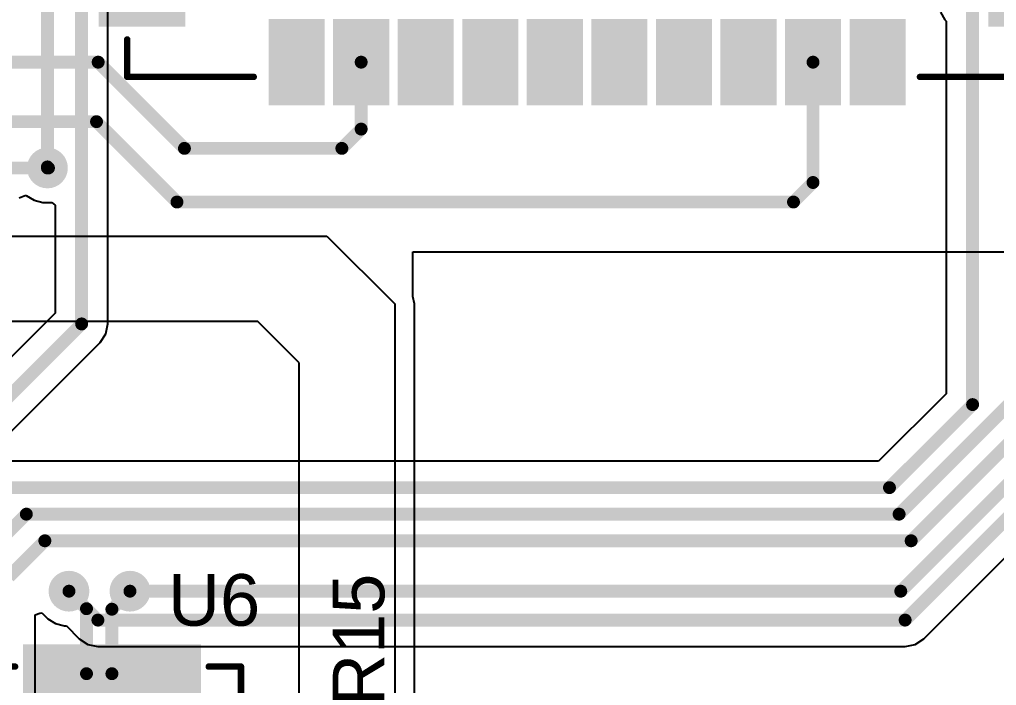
# Model space of a CAD drawing. Header units: millimetres. Extents: x -1.53 to 7.44, y -0.61 to 4.57.
# Drawn here: x 5.754 to 6.511, y 0.993 to 1.509 of the extents above; entities that cross this region are included whole.
import ezdxf

# ---------------------------------------------------------------- set-up
doc = ezdxf.new("R2010")
doc.units = ezdxf.units.MM
doc.header["$MEASUREMENT"] = 0
for name, color, linetype in [('BottomLayer', 5, 'Continuous'), ('BottomSolder', 6, 'Continuous'), ('TopLayer', 1, 'Continuous'), ('TopOverlay', 2, 'Continuous'), ('TopPaste', 8, 'Continuous'), ('TopSolder', 216, 'Continuous'), ('ViaHoleLayer', 16, 'Continuous')]:
    doc.layers.add(name, color=color, linetype=linetype)
doc.styles.add('Arial', font='', dxfattribs={"height": 0.2})
doc.styles.get('Arial').set_extended_font_data('Arial')

# ---------------------------------------------------------------- blocks, each defined once
blk = doc.blocks.new('ESP32_WROOM_32UE_N16_66')
at = {"layer": 'TopLayer'}
for points in [[(-0.37402, -0.28268), (-0.31496, -0.28268), (-0.31496, -0.31811), (-0.37402, -0.31811)], [(0.31496, -0.28268), (0.37402, -0.28268), (0.37402, -0.31811), (0.31496, -0.31811)], [(-0.24252, -0.37913), (-0.24252, -0.32008), (-0.20709, -0.32008), (-0.20709, -0.37913)], [(-0.19252, -0.37913), (-0.19252, -0.32008), (-0.15709, -0.32008), (-0.15709, -0.37913)], [(-0.14252, -0.37913), (-0.14252, -0.32008), (-0.10709, -0.32008), (-0.10709, -0.37913)], [(-0.09252, -0.37913), (-0.09252, -0.32008), (-0.05709, -0.32008), (-0.05709, -0.37913)], [(-0.04252, -0.37913), (-0.04252, -0.32008), (-0.00709, -0.32008), (-0.00709, -0.37913)], [(0.00748, -0.37913), (0.00748, -0.32008), (0.04291, -0.32008), (0.04291, -0.37913)], [(0.05748, -0.37913), (0.05748, -0.32008), (0.09291, -0.32008), (0.09291, -0.37913)], [(0.10748, -0.37913), (0.10748, -0.32008), (0.14291, -0.32008), (0.14291, -0.37913)], [(0.15748, -0.37913), (0.15748, -0.32008), (0.19291, -0.32008), (0.19291, -0.37913)], [(0.20748, -0.37913), (0.20748, -0.32008), (0.24291, -0.32008), (0.24291, -0.37913)]]:
    blk.add_hatch(color=1, dxfattribs=at).paths.add_polyline_path(points)
at = {"layer": 'TopPaste'}
for points in [[(-0.37402, -0.28268), (-0.31496, -0.28268), (-0.31496, -0.31811), (-0.37402, -0.31811)], [(0.31496, -0.28268), (0.37402, -0.28268), (0.37402, -0.31811), (0.31496, -0.31811)], [(-0.24252, -0.37913), (-0.24252, -0.32008), (-0.20709, -0.32008), (-0.20709, -0.37913)], [(-0.19252, -0.37913), (-0.19252, -0.32008), (-0.15709, -0.32008), (-0.15709, -0.37913)], [(-0.14252, -0.37913), (-0.14252, -0.32008), (-0.10709, -0.32008), (-0.10709, -0.37913)], [(-0.09252, -0.37913), (-0.09252, -0.32008), (-0.05709, -0.32008), (-0.05709, -0.37913)], [(-0.04252, -0.37913), (-0.04252, -0.32008), (-0.00709, -0.32008), (-0.00709, -0.37913)], [(0.00748, -0.37913), (0.00748, -0.32008), (0.04291, -0.32008), (0.04291, -0.37913)], [(0.05748, -0.37913), (0.05748, -0.32008), (0.09291, -0.32008), (0.09291, -0.37913)], [(0.10748, -0.37913), (0.10748, -0.32008), (0.14291, -0.32008), (0.14291, -0.37913)], [(0.15748, -0.37913), (0.15748, -0.32008), (0.19291, -0.32008), (0.19291, -0.37913)], [(0.20748, -0.37913), (0.20748, -0.32008), (0.24291, -0.32008), (0.24291, -0.37913)]]:
    blk.add_hatch(color=8, dxfattribs=at).paths.add_polyline_path(points)
at = {"layer": 'TopSolder'}
for points in [[(-0.37802, -0.27868), (-0.31096, -0.27868), (-0.31096, -0.32211), (-0.37802, -0.32211)], [(0.31096, -0.27868), (0.37802, -0.27868), (0.37802, -0.32211), (0.31096, -0.32211)], [(-0.24652, -0.38313), (-0.24652, -0.31608), (-0.20309, -0.31608), (-0.20309, -0.38313)], [(-0.19652, -0.38313), (-0.19652, -0.31608), (-0.15309, -0.31608), (-0.15309, -0.38313)], [(-0.14652, -0.38313), (-0.14652, -0.31608), (-0.10309, -0.31608), (-0.10309, -0.38313)], [(-0.09652, -0.38313), (-0.09652, -0.31608), (-0.05309, -0.31608), (-0.05309, -0.38313)], [(-0.04652, -0.38313), (-0.04652, -0.31608), (-0.00309, -0.31608), (-0.00309, -0.38313)], [(0.00348, -0.38313), (0.00348, -0.31608), (0.04691, -0.31608), (0.04691, -0.38313)], [(0.05348, -0.38313), (0.05348, -0.31608), (0.09691, -0.31608), (0.09691, -0.38313)], [(0.10348, -0.38313), (0.10348, -0.31608), (0.14691, -0.31608), (0.14691, -0.38313)], [(0.15348, -0.38313), (0.15348, -0.31608), (0.19691, -0.31608), (0.19691, -0.38313)], [(0.20348, -0.38313), (0.20348, -0.31608), (0.24691, -0.31608), (0.24691, -0.38313)]]:
    blk.add_hatch(color=216, dxfattribs=at).paths.add_polyline_path(points)
at = {"layer": 'TopOverlay', "const_width": 0.005}
for points in [[(-0.356, -0.361), (-0.356, -0.332)], [(-0.356, -0.361), (-0.258, -0.361)], [(0.258, -0.361), (0.356, -0.361)]]:
    blk.add_lwpolyline(points, dxfattribs=at)
at = {"layer": 'TopOverlay', "const_width": 0.0025}
for points in [[(-0.35725, -0.332, 1), (-0.35475, -0.332, 1)], [(-0.35725, -0.361, 1), (-0.35475, -0.361, 1)], [(-0.35725, -0.361, 1), (-0.35475, -0.361, 1)], [(-0.25925, -0.361, 1), (-0.25675, -0.361, 1)], [(0.25675, -0.361, 1), (0.25925, -0.361, 1)]]:
    blk.add_lwpolyline(points, format="xyb", close=True, dxfattribs=at)
blk = doc.blocks.new('28_QFN__5_5___80')
at = {"layer": 'TopLayer'}
for points in [[(-0.06496, 0.11319), (-0.05315, 0.11319), (-0.05315, 0.07579), (-0.06496, 0.07579)], [(-0.04528, 0.11319), (-0.03346, 0.11319), (-0.03346, 0.07579), (-0.04528, 0.07579)], [(-0.02559, 0.11319), (-0.01378, 0.11319), (-0.01378, 0.07579), (-0.02559, 0.07579)], [(-0.00591, 0.11319), (0.00591, 0.11319), (0.00591, 0.07579), (-0.00591, 0.07579)], [(0.01378, 0.11319), (0.02559, 0.11319), (0.02559, 0.07579), (0.01378, 0.07579)], [(0.03346, 0.11319), (0.04528, 0.11319), (0.04528, 0.07579), (0.03346, 0.07579)], [(0.05315, 0.11319), (0.06496, 0.11319), (0.06496, 0.07579), (0.05315, 0.07579)], [(-0.11319, 0.06496), (-0.07579, 0.06496), (-0.07579, 0.05315), (-0.11319, 0.05315)], [(-0.06594, 0.06595), (0.06594, 0.06595), (0.06594, -0.06594), (-0.06594, -0.06594)], [(0.07579, 0.06496), (0.11319, 0.06496), (0.11319, 0.05315), (0.07579, 0.05315)], [(-0.11319, 0.04528), (-0.07579, 0.04528), (-0.07579, 0.03346), (-0.11319, 0.03346)], [(0.07579, 0.04528), (0.11319, 0.04528), (0.11319, 0.03346), (0.07579, 0.03346)], [(-0.11319, 0.02559), (-0.07579, 0.02559), (-0.07579, 0.01378), (-0.11319, 0.01378)], [(0.07579, 0.02559), (0.11319, 0.02559), (0.11319, 0.01378), (0.07579, 0.01378)], [(-0.11319, 0.00591), (-0.07579, 0.00591), (-0.07579, -0.00591), (-0.11319, -0.00591)], [(0.07579, 0.00591), (0.11319, 0.00591), (0.11319, -0.00591), (0.07579, -0.00591)], [(-0.11319, -0.01378), (-0.07579, -0.01378), (-0.07579, -0.02559), (-0.11319, -0.02559)], [(0.07579, -0.01378), (0.11319, -0.01378), (0.11319, -0.02559), (0.07579, -0.02559)], [(-0.11319, -0.03346), (-0.07579, -0.03346), (-0.07579, -0.04528), (-0.11319, -0.04528)], [(0.07579, -0.03346), (0.11319, -0.03346), (0.11319, -0.04528), (0.07579, -0.04528)], [(-0.11319, -0.05315), (-0.07579, -0.05315), (-0.07579, -0.06496), (-0.11319, -0.06496)], [(0.07579, -0.05315), (0.11319, -0.05315), (0.11319, -0.06496), (0.07579, -0.06496)], [(-0.06496, -0.07579), (-0.05315, -0.07579), (-0.05315, -0.11319), (-0.06496, -0.11319)], [(-0.04528, -0.07579), (-0.03346, -0.07579), (-0.03346, -0.11319), (-0.04528, -0.11319)], [(-0.02559, -0.07579), (-0.01378, -0.07579), (-0.01378, -0.11319), (-0.02559, -0.11319)], [(-0.00591, -0.07579), (0.00591, -0.07579), (0.00591, -0.11319), (-0.00591, -0.11319)], [(0.01378, -0.07579), (0.02559, -0.07579), (0.02559, -0.11319), (0.01378, -0.11319)], [(0.03346, -0.07579), (0.04528, -0.07579), (0.04528, -0.11319), (0.03346, -0.11319)], [(0.05315, -0.07579), (0.06496, -0.07579), (0.06496, -0.11319), (0.05315, -0.11319)]]:
    blk.add_hatch(color=1, dxfattribs=at).paths.add_polyline_path(points)
at = {"layer": 'TopPaste'}
for points in [[(-0.06496, 0.11319), (-0.05315, 0.11319), (-0.05315, 0.07579), (-0.06496, 0.07579)], [(-0.04528, 0.11319), (-0.03346, 0.11319), (-0.03346, 0.07579), (-0.04528, 0.07579)], [(-0.02559, 0.11319), (-0.01378, 0.11319), (-0.01378, 0.07579), (-0.02559, 0.07579)], [(-0.00591, 0.11319), (0.00591, 0.11319), (0.00591, 0.07579), (-0.00591, 0.07579)], [(0.01378, 0.11319), (0.02559, 0.11319), (0.02559, 0.07579), (0.01378, 0.07579)], [(0.03346, 0.11319), (0.04528, 0.11319), (0.04528, 0.07579), (0.03346, 0.07579)], [(0.05315, 0.11319), (0.06496, 0.11319), (0.06496, 0.07579), (0.05315, 0.07579)], [(-0.11319, 0.06496), (-0.07579, 0.06496), (-0.07579, 0.05315), (-0.11319, 0.05315)], [(-0.06594, 0.06595), (0.06594, 0.06595), (0.06594, -0.06594), (-0.06594, -0.06594)], [(0.07579, 0.06496), (0.11319, 0.06496), (0.11319, 0.05315), (0.07579, 0.05315)], [(-0.11319, 0.04528), (-0.07579, 0.04528), (-0.07579, 0.03346), (-0.11319, 0.03346)], [(0.07579, 0.04528), (0.11319, 0.04528), (0.11319, 0.03346), (0.07579, 0.03346)], [(-0.11319, 0.02559), (-0.07579, 0.02559), (-0.07579, 0.01378), (-0.11319, 0.01378)], [(0.07579, 0.02559), (0.11319, 0.02559), (0.11319, 0.01378), (0.07579, 0.01378)], [(-0.11319, 0.00591), (-0.07579, 0.00591), (-0.07579, -0.00591), (-0.11319, -0.00591)], [(0.07579, 0.00591), (0.11319, 0.00591), (0.11319, -0.00591), (0.07579, -0.00591)], [(-0.11319, -0.01378), (-0.07579, -0.01378), (-0.07579, -0.02559), (-0.11319, -0.02559)], [(0.07579, -0.01378), (0.11319, -0.01378), (0.11319, -0.02559), (0.07579, -0.02559)], [(-0.11319, -0.03346), (-0.07579, -0.03346), (-0.07579, -0.04528), (-0.11319, -0.04528)], [(0.07579, -0.03346), (0.11319, -0.03346), (0.11319, -0.04528), (0.07579, -0.04528)], [(-0.11319, -0.05315), (-0.07579, -0.05315), (-0.07579, -0.06496), (-0.11319, -0.06496)], [(0.07579, -0.05315), (0.11319, -0.05315), (0.11319, -0.06496), (0.07579, -0.06496)], [(-0.06496, -0.07579), (-0.05315, -0.07579), (-0.05315, -0.11319), (-0.06496, -0.11319)], [(-0.04528, -0.07579), (-0.03346, -0.07579), (-0.03346, -0.11319), (-0.04528, -0.11319)], [(-0.02559, -0.07579), (-0.01378, -0.07579), (-0.01378, -0.11319), (-0.02559, -0.11319)], [(-0.00591, -0.07579), (0.00591, -0.07579), (0.00591, -0.11319), (-0.00591, -0.11319)], [(0.01378, -0.07579), (0.02559, -0.07579), (0.02559, -0.11319), (0.01378, -0.11319)], [(0.03346, -0.07579), (0.04528, -0.07579), (0.04528, -0.11319), (0.03346, -0.11319)], [(0.05315, -0.07579), (0.06496, -0.07579), (0.06496, -0.11319), (0.05315, -0.11319)]]:
    blk.add_hatch(color=8, dxfattribs=at).paths.add_polyline_path(points)
at = {"layer": 'TopSolder'}
for points in [[(-0.06896, 0.11719), (-0.04915, 0.11719), (-0.04915, 0.07179), (-0.06896, 0.07179)], [(-0.04928, 0.11719), (-0.02946, 0.11719), (-0.02946, 0.07179), (-0.04928, 0.07179)], [(-0.02959, 0.11719), (-0.00978, 0.11719), (-0.00978, 0.07179), (-0.02959, 0.07179)], [(-0.00991, 0.11719), (0.00991, 0.11719), (0.00991, 0.07179), (-0.00991, 0.07179)], [(0.00978, 0.11719), (0.02959, 0.11719), (0.02959, 0.07179), (0.00978, 0.07179)], [(0.02946, 0.11719), (0.04928, 0.11719), (0.04928, 0.07179), (0.02946, 0.07179)], [(0.04915, 0.11719), (0.06896, 0.11719), (0.06896, 0.07179), (0.04915, 0.07179)], [(-0.11719, 0.06896), (-0.07179, 0.06896), (-0.07179, 0.04915), (-0.11719, 0.04915)], [(-0.06994, 0.06994), (0.06994, 0.06994), (0.06994, -0.06994), (-0.06994, -0.06994)], [(0.07179, 0.06896), (0.11719, 0.06896), (0.11719, 0.04915), (0.07179, 0.04915)], [(-0.11719, 0.04928), (-0.07179, 0.04928), (-0.07179, 0.02946), (-0.11719, 0.02946)], [(0.07179, 0.04928), (0.11719, 0.04928), (0.11719, 0.02946), (0.07179, 0.02946)], [(-0.11719, 0.02959), (-0.07179, 0.02959), (-0.07179, 0.00978), (-0.11719, 0.00978)], [(0.07179, 0.02959), (0.11719, 0.02959), (0.11719, 0.00978), (0.07179, 0.00978)], [(-0.11719, 0.00991), (-0.07179, 0.00991), (-0.07179, -0.00991), (-0.11719, -0.00991)], [(0.07179, 0.00991), (0.11719, 0.00991), (0.11719, -0.00991), (0.07179, -0.00991)], [(-0.11719, -0.00978), (-0.07179, -0.00978), (-0.07179, -0.02959), (-0.11719, -0.02959)], [(0.07179, -0.00978), (0.11719, -0.00978), (0.11719, -0.02959), (0.07179, -0.02959)], [(-0.11719, -0.02946), (-0.07179, -0.02946), (-0.07179, -0.04928), (-0.11719, -0.04928)], [(0.07179, -0.02946), (0.11719, -0.02946), (0.11719, -0.04928), (0.07179, -0.04928)], [(-0.11719, -0.04915), (-0.07179, -0.04915), (-0.07179, -0.06896), (-0.11719, -0.06896)], [(0.07179, -0.04915), (0.11719, -0.04915), (0.11719, -0.06896), (0.07179, -0.06896)], [(-0.06896, -0.07179), (-0.04915, -0.07179), (-0.04915, -0.11719), (-0.06896, -0.11719)], [(-0.04928, -0.07179), (-0.02946, -0.07179), (-0.02946, -0.11719), (-0.04928, -0.11719)], [(-0.02959, -0.07179), (-0.00978, -0.07179), (-0.00978, -0.11719), (-0.02959, -0.11719)], [(-0.00991, -0.07179), (0.00991, -0.07179), (0.00991, -0.11719), (-0.00991, -0.11719)], [(0.00978, -0.07179), (0.02959, -0.07179), (0.02959, -0.11719), (0.00978, -0.11719)], [(0.02946, -0.07179), (0.04928, -0.07179), (0.04928, -0.11719), (0.02946, -0.11719)], [(0.04915, -0.07179), (0.06896, -0.07179), (0.06896, -0.11719), (0.04915, -0.11719)]]:
    blk.add_hatch(color=216, dxfattribs=at).paths.add_polyline_path(points)
at = {"layer": 'TopOverlay', "const_width": 0.005}
for points in [[(-0.1, 0.1), (-0.075, 0.1)], [(-0.1, 0.1), (-0.1, 0.075)], [(0.075, 0.1), (0.1, 0.1)], [(0.1, 0.1), (0.1, 0.075)], [(-0.124, 0.065), (-0.119, 0.06)], [(-0.124, 0.065), (-0.124, 0.055)], [(-0.119, 0.06), (-0.124, 0.055)], [(-0.1, -0.075), (-0.1, -0.1)], [(0.1, -0.075), (0.1, -0.1)], [(-0.1, -0.1), (-0.075, -0.1)], [(0.075, -0.1), (0.1, -0.1)]]:
    blk.add_lwpolyline(points, dxfattribs=at)
at = {"layer": 'TopOverlay', "const_width": 0.0025}
for points in [[(-0.10125, 0.1, 1), (-0.09875, 0.1, 1)], [(-0.10125, 0.1, 1), (-0.09875, 0.1, 1)], [(-0.07625, 0.1, 1), (-0.07375, 0.1, 1)], [(0.07375, 0.1, 1), (0.07625, 0.1, 1)], [(0.09875, 0.1, 1), (0.10125, 0.1, 1)], [(0.09875, 0.1, 1), (0.10125, 0.1, 1)], [(-0.10125, 0.075, 1), (-0.09875, 0.075, 1)], [(0.09875, 0.075, 1), (0.10125, 0.075, 1)], [(-0.12525, 0.065, 1), (-0.12275, 0.065, 1)], [(-0.12525, 0.065, 1), (-0.12275, 0.065, 1)], [(-0.12025, 0.06, 1), (-0.11775, 0.06, 1)], [(-0.12025, 0.06, 1), (-0.11775, 0.06, 1)], [(-0.12525, 0.055, 1), (-0.12275, 0.055, 1)], [(-0.12525, 0.055, 1), (-0.12275, 0.055, 1)], [(-0.10125, -0.075, 1), (-0.09875, -0.075, 1)], [(0.09875, -0.075, 1), (0.10125, -0.075, 1)], [(-0.10125, -0.1, 1), (-0.09875, -0.1, 1)], [(-0.10125, -0.1, 1), (-0.09875, -0.1, 1)], [(-0.07625, -0.1, 1), (-0.07375, -0.1, 1)], [(0.07375, -0.1, 1), (0.07625, -0.1, 1)], [(0.09875, -0.1, 1), (0.10125, -0.1, 1)], [(0.09875, -0.1, 1), (0.10125, -0.1, 1)]]:
    blk.add_lwpolyline(points, format="xyb", close=True, dxfattribs=at)

msp = doc.modelspace()

# ---------------------------------------------------------------- hatches: boundary and pattern name
at = {"layer": 'BottomLayer'}
h = msp.add_hatch(color=5, dxfattribs=at)
edge = h.paths.add_edge_path()
edge.add_arc((5.776, 1.394), 0.01181, 0, 360)
h = msp.add_hatch(color=5, dxfattribs=at)
edge = h.paths.add_edge_path()
edge.add_arc((5.79268, 1.06594), 0.01181, 0, 360)
h = msp.add_hatch(color=5, dxfattribs=at)
edge = h.paths.add_edge_path()
edge.add_arc((5.83992, 1.06594), 0.01181, 0, 360)
at = {"layer": 'BottomSolder'}
h = msp.add_hatch(color=6, dxfattribs=at)
edge = h.paths.add_edge_path()
edge.add_arc((5.776, 1.394), 0.01581, 0, 360)
h = msp.add_hatch(color=6, dxfattribs=at)
edge = h.paths.add_edge_path()
edge.add_arc((5.79268, 1.06594), 0.01581, 0, 360)
h = msp.add_hatch(color=6, dxfattribs=at)
edge = h.paths.add_edge_path()
edge.add_arc((5.83992, 1.06594), 0.01581, 0, 360)
at = {"layer": 'TopLayer'}
h = msp.add_hatch(color=1, dxfattribs=at)
edge = h.paths.add_edge_path()
edge.add_arc((5.776, 1.394), 0.01181, 0, 360)
h = msp.add_hatch(color=1, dxfattribs=at)
edge = h.paths.add_edge_path()
edge.add_arc((5.79268, 1.06594), 0.01181, 0, 360)
h = msp.add_hatch(color=1, dxfattribs=at)
edge = h.paths.add_edge_path()
edge.add_arc((5.83992, 1.06594), 0.01181, 0, 360)
at = {"layer": 'TopSolder'}
h = msp.add_hatch(color=216, dxfattribs=at)
edge = h.paths.add_edge_path()
edge.add_arc((5.776, 1.394), 0.01581, 0, 360)
h = msp.add_hatch(color=216, dxfattribs=at)
edge = h.paths.add_edge_path()
edge.add_arc((5.79268, 1.06594), 0.01581, 0, 360)
h = msp.add_hatch(color=216, dxfattribs=at)
edge = h.paths.add_edge_path()
edge.add_arc((5.83992, 1.06594), 0.01581, 0, 360)
at = {"layer": 'ViaHoleLayer'}
h = msp.add_hatch(color=16, dxfattribs=at)
edge = h.paths.add_edge_path()
edge.add_arc((5.776, 1.394), 0.00591, 0, 360)
h = msp.add_hatch(color=16, dxfattribs=at)
edge = h.paths.add_edge_path()
edge.add_arc((5.79268, 1.06594), 0.00591, 0, 360)
h = msp.add_hatch(color=16, dxfattribs=at)
edge = h.paths.add_edge_path()
edge.add_arc((5.83992, 1.06594), 0.00591, 0, 360)

# ---------------------------------------------------------------- linework, layer by layer
at = {"layer": 'BottomLayer'}
for p, q in [((5.82287, 1.27311), (5.82287, 1.56641)), ((6.4676, 1.51485), (6.47113, 1.50874)), ((6.47113, 1.50874), (6.47219, 1.50768)), ((6.47219, 1.50768), (6.47219, 1.21903)), ((5.75415, 1.37087), (5.75915, 1.37294)), ((5.75915, 1.37294), (5.75954, 1.37255)), ((5.75954, 1.37255), (5.76565, 1.36902)), ((5.76565, 1.36902), (5.77247, 1.36719)), ((5.77247, 1.36719), (5.77953, 1.36719)), ((5.77953, 1.36719), (5.78209, 1.36523)), ((5.78209, 1.36523), (5.78209, 1.28156)), ((5.78209, 1.28156), (5.56726, 1.06674)), ((5.82132, 1.26531), (5.82287, 1.27311)), ((5.8169, 1.25869), (5.82132, 1.26531)), ((5.72888, 1.17068), (5.8169, 1.25869)), ((6.47219, 1.21903), (6.41976, 1.1666)), ((6.41976, 1.1666), (5.73424, 1.1666)), ((6.45475, 1.02912), (6.58075, 1.15512)), ((5.76655, 1.04758), (5.7701, 1.04902)), ((5.76655, 0.89371), (5.76655, 1.04758)), ((5.7701, 1.04902), (5.77155, 1.04916)), ((5.77155, 1.04916), (5.77622, 1.04449)), ((5.77622, 1.04449), (5.78233, 1.04096)), ((5.78233, 1.04096), (5.78915, 1.03913)), ((5.78915, 1.03913), (5.79065, 1.03913)), ((5.79065, 1.03913), (5.80066, 1.02912)), ((5.80066, 1.02912), (5.80066, 1.02912)), ((5.80066, 1.02912), (5.80727, 1.0247)), ((6.44814, 1.0247), (6.45475, 1.02912)), ((5.80727, 1.0247), (5.81508, 1.02315)), ((5.81508, 1.02315), (5.81508, 1.02315)), ((5.81508, 1.02315), (6.44033, 1.02315)), ((6.44033, 1.02315), (6.44814, 1.0247))]:
    msp.add_line(p, q, dxfattribs=at)
at = {"layer": 'BottomLayer', "const_width": 0.01}
for points in [[(5.80248, 1.27311), (5.80248, 2.07521)], [(5.776, 1.3948), (5.776, 1.57521)], [(6.49258, 1.21058), (6.49258, 1.5252)], [(5.776, 1.3948), (5.7768, 1.394)], [(5.58168, 1.05232), (5.80248, 1.27311)], [(6.43694, 1.06594), (6.60701, 1.23601)], [(6.43565, 1.12565), (6.524, 1.214)], [(6.42821, 1.14621), (6.49258, 1.21058)], [(6.445, 1.105), (6.543, 1.203)], [(6.44033, 1.04354), (6.5723, 1.17551)], [(5.73424, 1.14621), (6.42821, 1.14621)], [(5.72585, 1.09185), (5.75965, 1.12565)], [(5.75965, 1.12565), (6.43565, 1.12565)], [(5.74616, 1.07716), (5.774, 1.105)], [(5.774, 1.105), (6.445, 1.105)], [(5.79268, 1.06594), (5.81508, 1.04354)], [(5.83992, 1.06594), (6.43694, 1.06594)], [(5.81508, 1.04354), (6.44033, 1.04354)]]:
    msp.add_lwpolyline(points, dxfattribs=at)
at = {"layer": 'BottomLayer', "const_width": 0.005}
for points in [[(5.7735, 1.3948, 1), (5.7785, 1.3948, 1)], [(5.7735, 1.3948, 1), (5.7785, 1.3948, 1)], [(5.7743, 1.394, 1), (5.7793, 1.394, 1)], [(5.79998, 1.27311, 1), (5.80498, 1.27311, 1)], [(5.79998, 1.27311, 1), (5.80498, 1.27311, 1)], [(6.49008, 1.21058, 1), (6.49508, 1.21058, 1)], [(6.49008, 1.21058, 1), (6.49508, 1.21058, 1)], [(6.42571, 1.14621, 1), (6.43071, 1.14621, 1)], [(6.42571, 1.14621, 1), (6.43071, 1.14621, 1)], [(5.75715, 1.12565, 1), (5.76215, 1.12565, 1)], [(5.75715, 1.12565, 1), (5.76215, 1.12565, 1)], [(6.43315, 1.12565, 1), (6.43815, 1.12565, 1)], [(6.43315, 1.12565, 1), (6.43815, 1.12565, 1)], [(5.7715, 1.105, 1), (5.7765, 1.105, 1)], [(5.7715, 1.105, 1), (5.7765, 1.105, 1)], [(6.4425, 1.105, 1), (6.4475, 1.105, 1)], [(6.4425, 1.105, 1), (6.4475, 1.105, 1)], [(5.79018, 1.06594, 1), (5.79518, 1.06594, 1)], [(5.83742, 1.06594, 1), (5.84242, 1.06594, 1)], [(6.43444, 1.06594, 1), (6.43944, 1.06594, 1)], [(6.43444, 1.06594, 1), (6.43944, 1.06594, 1)], [(5.81258, 1.04354, 1), (5.81758, 1.04354, 1)], [(5.81258, 1.04354, 1), (5.81758, 1.04354, 1)], [(6.43783, 1.04354, 1), (6.44283, 1.04354, 1)], [(6.43783, 1.04354, 1), (6.44283, 1.04354, 1)]]:
    msp.add_lwpolyline(points, format="xyb", close=True, dxfattribs=at)
at = {"layer": 'TopLayer'}
for p, q in [((5.655, 1.34122), (5.99236, 1.34122)), ((5.99236, 1.34122), (6.045, 1.28857)), ((6.05913, 1.29443), (6.05913, 1.329)), ((6.05913, 1.329), (6.63896, 1.329)), ((6.06029, 1.28857), (6.05913, 1.29443)), ((6.045, 1.28857), (6.045, 0.9295)), ((6.06029, 0.9295), (6.06029, 1.28857)), ((5.939, 1.275), (5.655, 1.275)), ((5.971, 1.243), (5.939, 1.275)), ((5.971, 0.9295), (5.971, 1.243))]:
    msp.add_line(p, q, dxfattribs=at)
at = {"layer": 'TopLayer', "const_width": 0.01}
for points in [[(5.684, 1.476), (5.8153, 1.476)], [(5.8153, 1.476), (5.88212, 1.40918)], [(6.019, 1.42414), (6.019, 1.476)], [(6.369, 1.38273), (6.369, 1.476)], [(5.61811, 1.42989), (5.81403, 1.42989)], [(5.81403, 1.42989), (5.87633, 1.36759)], [(6.00405, 1.40918), (6.019, 1.42414)], [(5.88212, 1.40918), (6.00405, 1.40918)], [(5.61634, 1.394), (5.776, 1.394)], [(6.35386, 1.36759), (6.369, 1.38273)], [(5.87633, 1.36759), (6.35386, 1.36759)], [(5.79268, 1.06594), (5.80626, 1.05236)], [(5.82594, 1.05196), (5.83992, 1.06594)], [(5.80626, 1.00198), (5.80626, 1.05236)], [(5.82594, 1.00198), (5.82594, 1.05196)]]:
    msp.add_lwpolyline(points, dxfattribs=at)
at = {"layer": 'TopLayer', "const_width": 0.005}
for points in [[(5.8128, 1.476, 1), (5.8178, 1.476, 1)], [(5.8128, 1.476, 1), (5.8178, 1.476, 1)], [(6.0165, 1.476, 1), (6.0215, 1.476, 1)], [(6.3665, 1.476, 1), (6.3715, 1.476, 1)], [(5.81153, 1.42989, 1), (5.81653, 1.42989, 1)], [(5.81153, 1.42989, 1), (5.81653, 1.42989, 1)], [(6.0165, 1.42414, 1), (6.0215, 1.42414, 1)], [(6.0165, 1.42414, 1), (6.0215, 1.42414, 1)], [(5.87962, 1.40918, 1), (5.88462, 1.40918, 1)], [(5.87962, 1.40918, 1), (5.88462, 1.40918, 1)], [(6.00155, 1.40918, 1), (6.00655, 1.40918, 1)], [(6.00155, 1.40918, 1), (6.00655, 1.40918, 1)], [(5.7735, 1.394, 1), (5.7785, 1.394, 1)], [(6.3665, 1.38273, 1), (6.3715, 1.38273, 1)], [(6.3665, 1.38273, 1), (6.3715, 1.38273, 1)], [(5.87383, 1.36759, 1), (5.87883, 1.36759, 1)], [(5.87383, 1.36759, 1), (5.87883, 1.36759, 1)], [(6.35136, 1.36759, 1), (6.35636, 1.36759, 1)], [(6.35136, 1.36759, 1), (6.35636, 1.36759, 1)], [(5.79018, 1.06594, 1), (5.79518, 1.06594, 1)], [(5.83742, 1.06594, 1), (5.84242, 1.06594, 1)], [(5.80376, 1.05236, 1), (5.80876, 1.05236, 1)], [(5.80376, 1.05236, 1), (5.80876, 1.05236, 1)], [(5.82344, 1.05196, 1), (5.82844, 1.05196, 1)], [(5.82344, 1.05196, 1), (5.82844, 1.05196, 1)], [(5.80376, 1.00198, 1), (5.80876, 1.00198, 1)], [(5.82344, 1.00198, 1), (5.82844, 1.00198, 1)]]:
    msp.add_lwpolyline(points, format="xyb", close=True, dxfattribs=at)

# ---------------------------------------------------------------- block references
msp.add_blockref('ESP32_WROOM_32UE_N16_66', (6.1938, 1.82561))
at = {"rotation": 90}
msp.add_blockref('28_QFN__5_5___80', (5.82594, 0.90749), dxfattribs=at)

# ---------------------------------------------------------------- texts
at = {"layer": 'TopOverlay', "style": 'Arial'}
msp.add_text('U6', height=0.04, dxfattribs=at).set_placement((5.86935, 1.03918))
msp.add_text('R15', height=0.04, rotation=90, dxfattribs=at).set_placement((6.03699, 0.97702))

doc.saveas('drawing.dxf')
